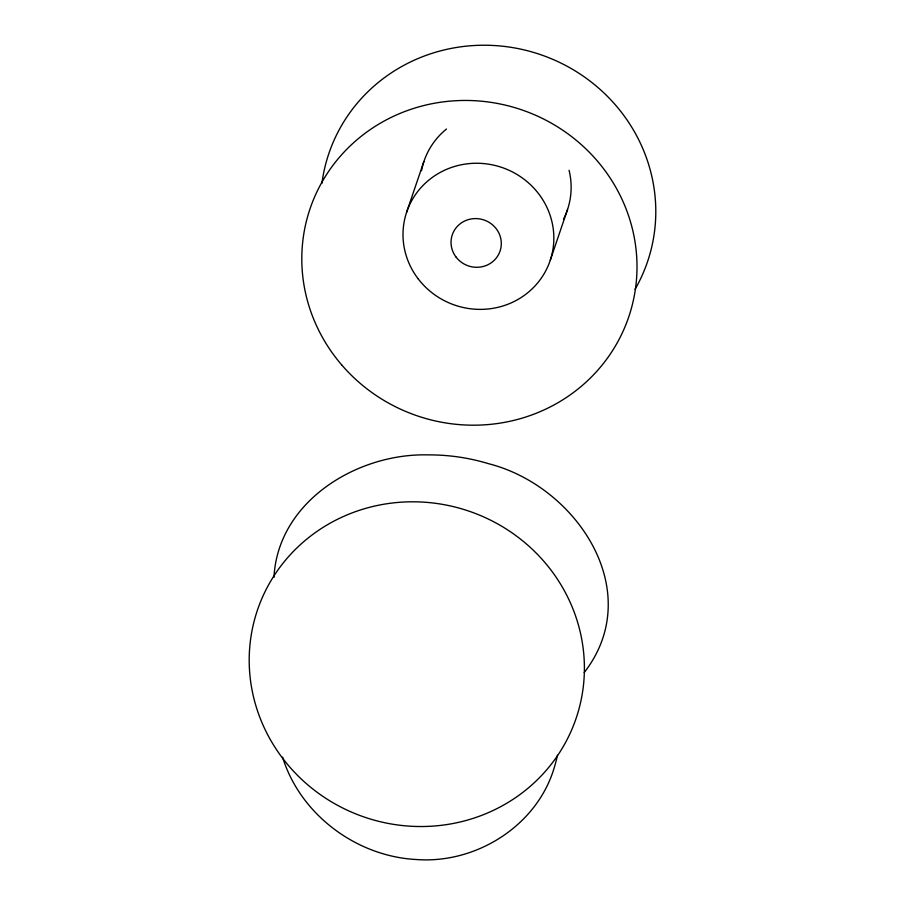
<?xml version="1.0" encoding="UTF-8"?>
<svg xmlns="http://www.w3.org/2000/svg" width="905" height="905" viewBox="0 0 905 905"><rect width="100%" height="100%" fill="white"/><g stroke="black" fill="none" stroke-linecap="round" stroke-linejoin="round"><path stroke-width="1.36" d="M273.966 577.424C277.79 501.223 357.418 452.998 428.189 454.887A197.403 189.654 18.8 0 1 488.7 463.733C576.293 486.019 647.132 591.236 584.223 672.562M406.571 212.415L423.868 161.61M550.274 260.221L567.571 209.417M282.564 757.168C300.313 814.602 356.468 856.345 416.119 859.501C475.917 864.173 537.163 825.824 554.301 767.463A197.403 159.834 12.5 0 0 557.435 755.223M569.064 170.264A75.726 72.751 18.8 0 1 563.51 219.134M421.515 170.694A75.726 72.751 18.8 0 1 446.482 129.019M321.931 183.296A168.273 161.667 18.8 0 1 540.014 54.458A168.273 161.667 18.8 0 1 635.05 289.295M456.041 257.054A25.238 24.254 18.8 0 0 499.277 253.072A25.238 24.254 18.8 0 0 473.179 218.693A25.238 24.254 18.8 0 0 456.041 257.054M418.042 278.661A75.726 72.751 18.8 0 0 547.751 266.715A75.726 72.751 18.8 0 0 469.469 163.579A75.726 72.751 18.8 0 0 418.042 278.661M341.988 365.258A168.273 161.667 18.8 0 0 627.403 320.698A168.273 161.667 18.8 0 0 438.812 102.503A168.273 161.667 18.8 0 0 341.988 365.258M282.632 758.266A168.273 161.667 18.8 0 0 570.863 731.715A168.273 161.667 18.8 0 0 396.91 502.524A168.273 161.667 18.8 0 0 282.632 758.266"/></g></svg>
